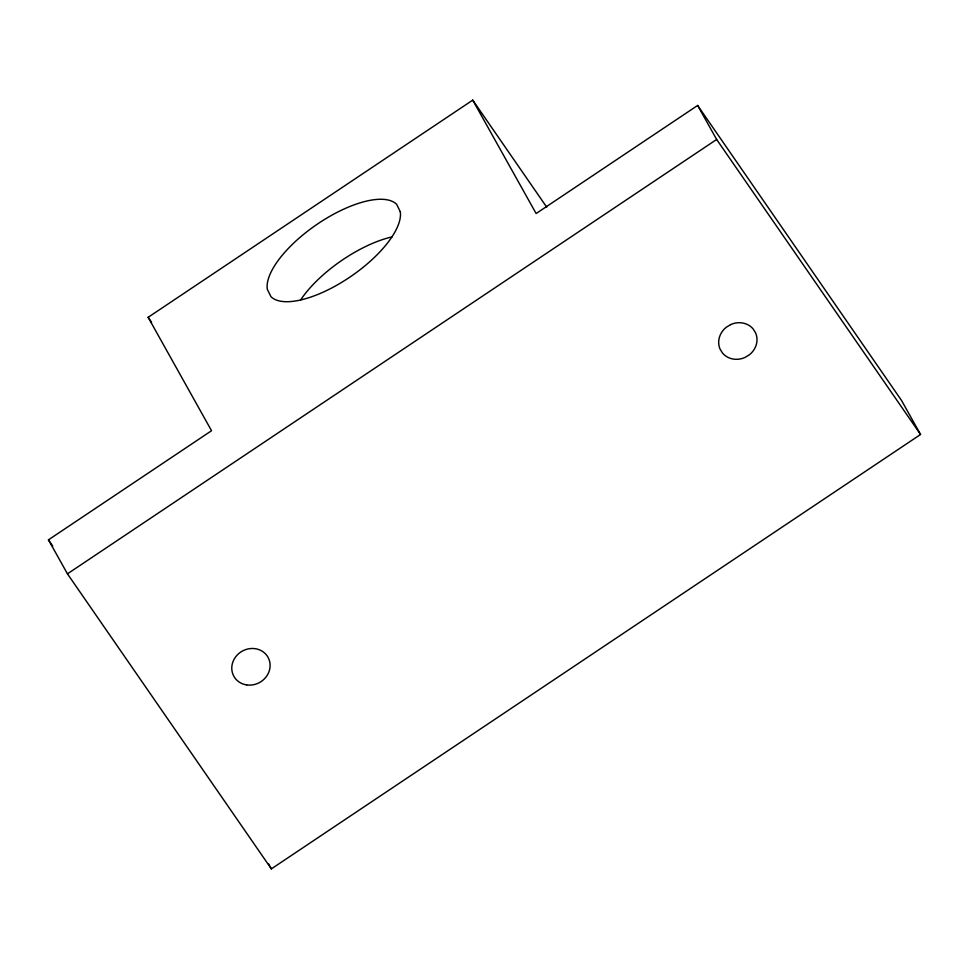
<?xml version="1.0" encoding="UTF-8"?>
<svg xmlns="http://www.w3.org/2000/svg" width="969" height="969" viewBox="0 0 969 969"><rect width="100%" height="100%" fill="white"/><g stroke="black" fill="none" stroke-linecap="round" stroke-linejoin="round"><path stroke-width="1.45" d="M472.739 100.122L536.123 213.531L697.644 105.451L901.545 400.488L920.55 434.487L271.356 868.878L67.455 573.842L48.45 539.842L211.533 430.721L148.148 317.311L472.739 100.122L546.734 207.184M67.455 573.842L716.648 139.463L697.644 105.451M716.648 139.463L920.55 434.487M148.148 317.311L151.588 322.302M48.45 539.842L52.75 546.068M268.437 863.645L271.356 868.878M300.693 299.869A78.162 31.044 -34.6 0 1 392.021 236.908M730.553 324.627L726.205 327.316A19.537 17.914 -29.2 0 0 720.112 349.215L722.608 353.176A19.537 17.914 -29.2 0 0 745.125 357.391L749.473 354.715A19.537 17.914 -29.2 0 0 755.566 332.815L753.07 328.854A19.537 17.914 -29.2 0 0 730.553 324.627M400.27 211.678L396.66 204.338A78.162 31.044 -34.6 0 0 319.964 222.373A78.162 31.044 -34.6 0 0 267.323 289.307L270.932 296.647A78.162 31.044 -34.6 0 0 347.617 278.612A78.162 31.044 -34.6 0 0 400.27 211.678M246.683 684.913A19.537 17.914 -29.2 0 0 269.261 660.131A19.537 17.914 -29.2 0 0 236.896 655.359A19.537 17.914 -29.2 0 0 246.683 684.913"/></g></svg>
